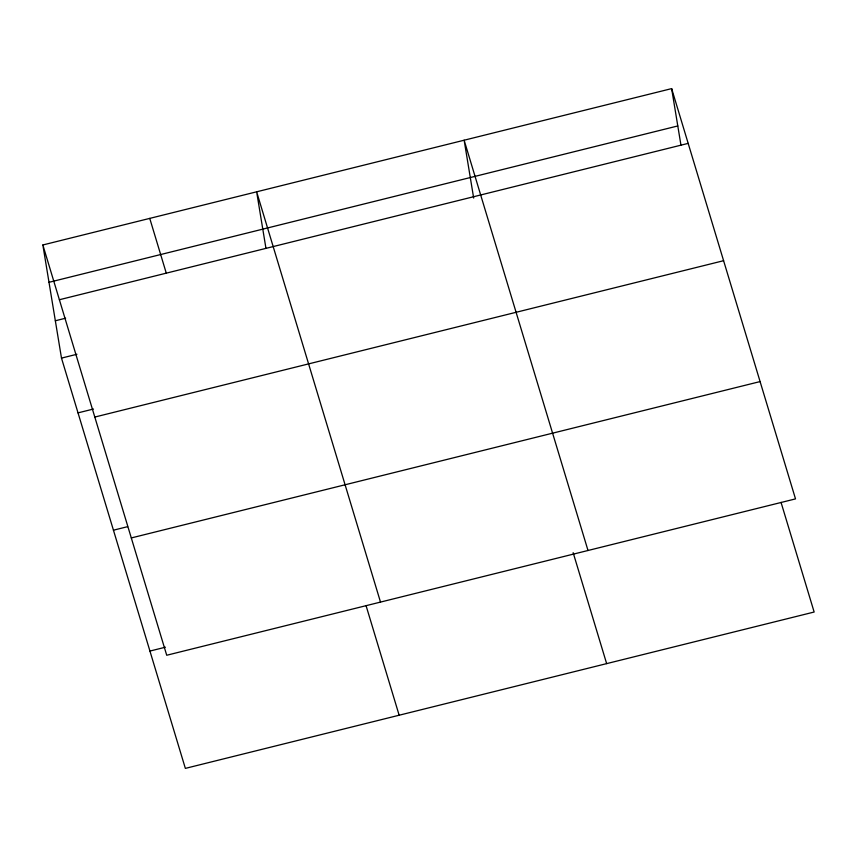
<?xml version="1.0" encoding="UTF-8"?>
<svg xmlns="http://www.w3.org/2000/svg" width="857" height="857" viewBox="0 0 857 857"><rect width="100%" height="100%" fill="white"/><g stroke="black" fill="none" stroke-linecap="round" stroke-linejoin="round"><path stroke-width="1.29" d="M42.85 244.973L671.642 88.614L795.51 498.892L166.719 655.251L42.85 244.973L61.49 358.108L185.358 768.386L814.15 612.027L781.038 502.363M48.999 282.307L677.791 125.947M59.39 299.736L688.182 143.376M55.341 320.775L65.635 318.204M61.49 358.108L76.937 354.262M78.019 412.87L93.477 409.025M94.806 417.059L723.597 260.699M113.445 530.194L127.607 526.669M131.303 537.939L760.095 381.579M149.932 651.063L165.39 647.217M588.009 550.494L464.14 140.216L473.675 198.063M573.151 552.679L606.649 663.629M380.508 602.096L256.639 191.807L265.959 248.38M366.035 605.556L399.148 715.22M149.75 218.396L166.279 273.158M671.642 88.614L680.961 145.176"/></g></svg>
